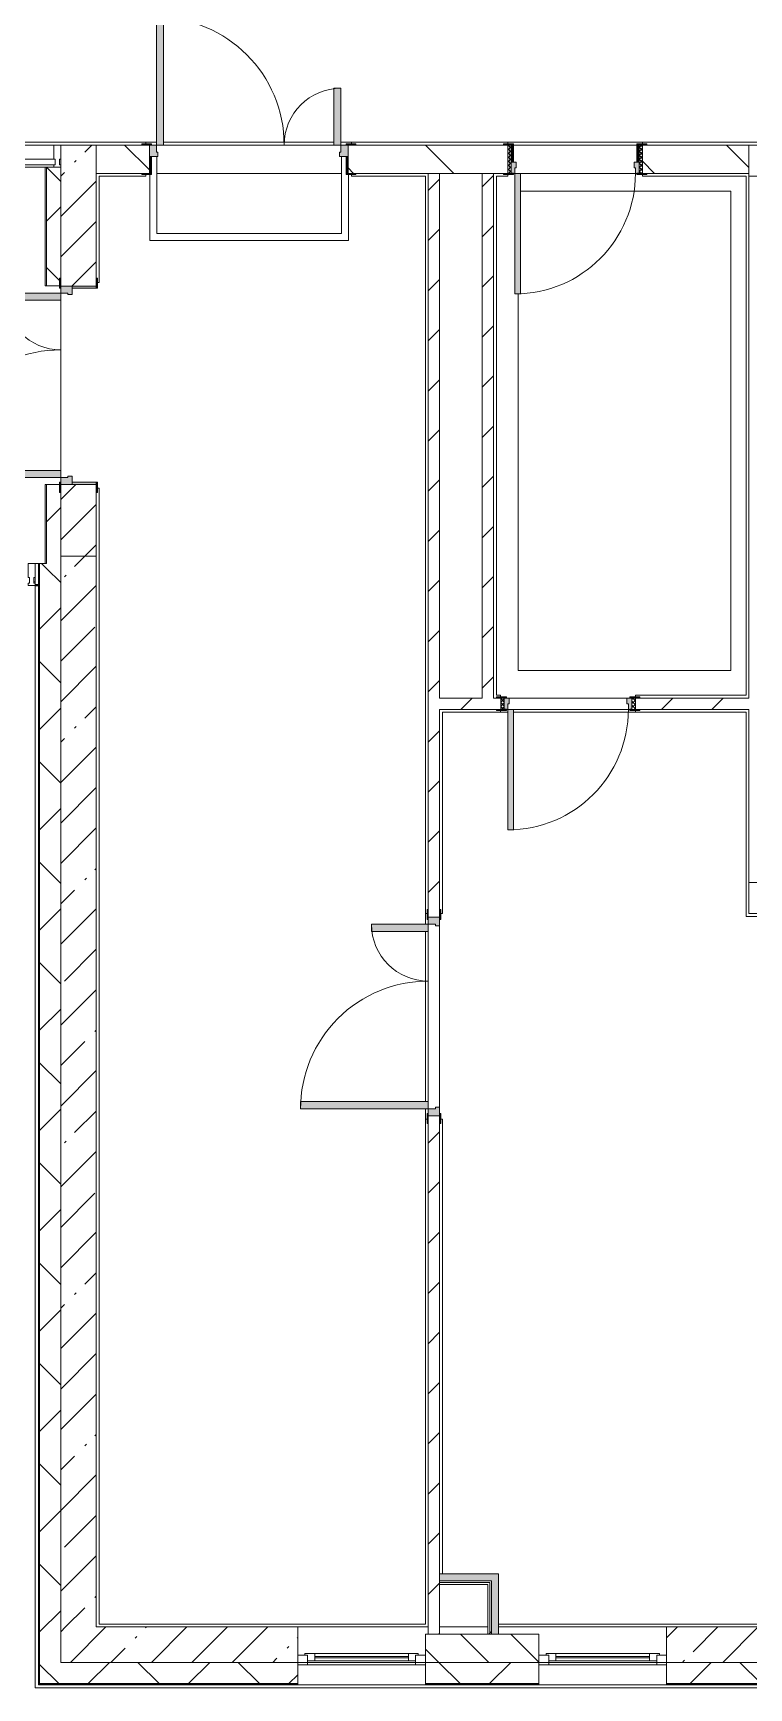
# Model space of a CAD drawing. Header units: millimetres. Extents: x -7229 to 193500, y -8553 to 29000.
# Drawn here: x 89165 to 94210, y -280 to 11389 of the extents above; entities that cross this region are included whole.
import ezdxf

# ---------------------------------------------------------------- set-up
doc = ezdxf.new("R2010")
doc.units = ezdxf.units.MM
for name, color, linetype, lineweight in [('A-DETL', 7, 'Continuous', 5), ('A-GLAZ', 7, 'Continuous', 5), ('A-GLAZ-CURT', 7, 'Continuous', 5), ('A-GLAZ-CWMG', 7, 'Continuous', 5), ('A-WALL', 7, 'Continuous', 5), ('A-WALL-1', 7, 'Continuous', 9), ('I-WALL', 7, 'Continuous', 5), ('S-COLS', 7, 'Continuous', 5)]:
    doc.layers.add(name, color=color, linetype=linetype, lineweight=lineweight)
for name, color, linetype, lineweight, true_color in [('A-DOOR-1', 7, 'Continuous', 5, 0xaaaaaa), ('A-DOOR-2', 7, 'Continuous', 5, 0xe2e2e2), ('A-DOOR-FRAM-1', 7, 'Continuous', 5, 0xe2e2e2), ('A-DOOR-FRAM-2', 7, 'Continuous', 5, 0xaaaaaa), ('A-FLOR-1', 7, 'Continuous', 5, 0xaaaaaa), ('I-WALL-1', 7, 'Continuous', 5, 0xe7e7e7)]:
    doc.layers.add(name, color=color, linetype=linetype, lineweight=lineweight, true_color=true_color)
pattern_1 = [(45, (0, 0), (-176.7767, 176.7767), [])]
pattern_2 = [(45, (0, 0), (-353.5534, 353.5534), []), (135, (0, 0), (-353.5534, -353.5534), [])]
pattern_3 = [(45, (0, 0), (-285.1231, 285.1231), []), (45, (285.12, 0), (-285.1231, 285.1231), [504.031, -100.806, 16.764, -84.042])]
pattern_4 = [(45, (0, 0), (-530.33, 530.33), []), (135, (0, 0), (-530.33, -530.33), [])]

# ---------------------------------------------------------------- blocks, each defined once
blk = doc.blocks.new('110_Дверь_СКБ_1Ст_Внутренняя1 - Д-8 950x2100h_охрана-31784688-1_2_1_птичка зашивка')
at = {"layer": 'A-DOOR-1'}
h = blk.add_hatch(dxfattribs=at)
h.set_pattern_fill('FP_23', color=256, style=0, pattern_type=2)
h.set_pattern_definition([(135, (1826.41, 164.685), (-14.14214, -14.14214), []), (225, (1826.41, 164.685), (14.14214, -14.14214), [])])
h.paths.add_polyline_path([(487, 100), (462, 100), (462, -100), (487, -100)])
at = {"layer": 'A-DOOR-2'}
h = blk.add_hatch(color=256, dxfattribs=at)
h.paths.add_polyline_path([(-423, 100), (-438, 100), (-438, 20), (-403, 20), (-403, 60), (-413, 60), (-413, 100)])
h.paths.add_polyline_path([(462, 100), (437, 100), (437, 60), (427, 60), (427, 20), (462, 20)])
at = {"layer": 'A-DOOR-FRAM-1'}
for points in [[(397, 950), (397, 100), (437, 100), (437, 950)], [(-433, 108), (-493, 108), (-493, 100), (-423, 100), (-423, 108)], [(-438, 20), (-438, -100), (-423, -100), (-423, 20)], [(467, 108), (447, 108), (447, 100), (517, 100), (517, 108), (487, 108)], [(447, 20), (447, -100), (462, -100), (462, 20)], [(-463, -100), (-493, -100), (-493, -108), (-423, -108), (-423, -100), (-438, -100)], [(487, -100), (447, -100), (447, -108), (517, -108), (517, -100)]]:
    blk.add_hatch(color=256, dxfattribs=at).paths.add_polyline_path(points)
at = {"layer": 'A-DOOR-FRAM-2'}
h = blk.add_hatch(dxfattribs=at)
h.set_pattern_fill('FP_24', color=256, style=0, pattern_type=2)
h.set_pattern_definition([(45, (-296.384, 164.685), (-14.1421, 14.1421), []), (135, (-296.384, 164.685), (-14.1421, -14.1421), [])])
h.paths.add_polyline_path([(-459, 100), (-463, 100), (-463, -100), (-438, -100), (-438, 100)])
at = {"layer": 'A-DOOR-1'}
for p, q in [((437, 950), (397, 950)), ((397, 950), (397, 100)), ((437, 100), (437, 950)), ((397, 100), (437, 100))]:
    blk.add_line(p, q, dxfattribs=at)
blk.add_arc((437, 100), 850, 90, 180, dxfattribs=at)
at = {"layer": 'A-DOOR-FRAM-2'}
for p, q in [((-423, 108), (-493, 108)), ((-493, 108), (-493, 100)), ((-493, 100), (-423, 100)), ((-438, 100), (-463, 100)), ((-463, 100), (-463, -100)), ((-413, 100), (-438, 100)), ((-438, 100), (-438, 20)), ((-438, -100), (-438, 100)), ((-423, 100), (-438, 100)), ((-438, 100), (-438, 99)), ((-438, 99), (-423, 99)), ((-438, 20), (-403, 20)), ((-423, 20), (-438, 20)), ((-438, 20), (-438, -100)), ((-423, 100), (-423, 108)), ((-423, 99), (-423, 100)), ((-423, -100), (-423, 20)), ((-413, 60), (-413, 100)), ((-403, 60), (-413, 60)), ((-403, 20), (-403, 60)), ((437, 60), (427, 60)), ((427, 60), (427, 20)), ((427, 20), (462, 20)), ((437, 100), (437, 60)), ((462, 100), (437, 100)), ((517, 108), (447, 108)), ((447, 108), (447, 100)), ((462, 100), (447, 100)), ((447, 100), (447, 99)), ((447, 100), (517, 100)), ((447, 99), (462, 99)), ((462, 20), (447, 20)), ((447, 20), (447, -100)), ((462, 20), (462, 100)), ((487, 100), (462, 100)), ((462, 100), (462, -100)), ((462, 99), (462, 100)), ((462, -100), (462, 20)), ((487, -100), (487, 100)), ((517, 100), (517, 108)), ((-423, -100), (-493, -100)), ((-493, -100), (-493, -108)), ((-493, -108), (-423, -108)), ((-463, -100), (-438, -100)), ((-438, -100), (-423, -100)), ((-423, -108), (-423, -100)), ((447, -100), (462, -100)), ((517, -100), (447, -100)), ((447, -100), (447, -108)), ((447, -108), (517, -108)), ((462, -100), (487, -100)), ((517, -108), (517, -100))]:
    blk.add_line(p, q, dxfattribs=at)
blk = doc.blocks.new('110_Дверь_СКБ_1Ст_Внутренняя1 - Д-8 950x2100h_охрана-32224770-1_2_1_птичка зашивка')
at = {"layer": 'A-DOOR-1'}
h = blk.add_hatch(dxfattribs=at)
h.set_pattern_fill('FP_25', color=256, style=0, pattern_type=2)
h.set_pattern_definition([(135, (1826.41, 104.685), (-14.14214, -14.14214), []), (225, (1826.41, 104.685), (14.14214, -14.14214), [])])
h.paths.add_polyline_path([(487, 40), (462, 40), (462, -40), (487, -40), (487, 40)])
at = {"layer": 'A-DOOR-2'}
h = blk.add_hatch(color=256, dxfattribs=at)
h.paths.add_polyline_path([(437, 40), (437, 0), (427, 0), (427, -40), (462, -40), (462, 40)])
h.paths.add_polyline_path([(-438, 40), (-438, -40), (-403, -40), (-403, 0), (-413, 0), (-413, 40), (-423, 40)])
at = {"layer": 'A-DOOR-FRAM-1'}
for points in [[(397, 890), (397, 40), (437, 40), (437, 890)], [(-493, 48), (-493, 40), (-423, 40), (-423, 48), (-463, 48)], [(462, 48), (447, 48), (447, 40), (517, 40), (517, 48), (467, 48)], [(-463, -40), (-493, -40), (-493, -48), (-423, -48), (-423, -40), (-438, -40)], [(487, -40), (447, -40), (447, -48), (517, -48), (517, -40), (487, -40)]]:
    blk.add_hatch(color=256, dxfattribs=at).paths.add_polyline_path(points)
at = {"layer": 'A-DOOR-FRAM-2'}
h = blk.add_hatch(dxfattribs=at)
h.set_pattern_fill('FP_26', color=256, style=0, pattern_type=2)
h.set_pattern_definition([(45, (-296.384, 104.685), (-14.1421, 14.1421), []), (135, (-296.384, 104.685), (-14.1421, -14.1421), [])])
h.paths.add_polyline_path([(-463, 40), (-463, -40), (-438, -40), (-438, 40)])
at = {"layer": 'A-DOOR-1'}
for p, q in [((437, 890), (397, 890)), ((397, 890), (397, 40)), ((437, 40), (437, 890)), ((397, 40), (437, 40))]:
    blk.add_line(p, q, dxfattribs=at)
blk.add_arc((437, 40), 850, 90, 180, dxfattribs=at)
at = {"layer": 'A-DOOR-FRAM-2'}
for p, q in [((-423, 48), (-493, 48)), ((-493, 48), (-493, 40)), ((-493, 40), (-423, 40)), ((-438, 40), (-463, 40)), ((-463, 40), (-463, -40)), ((-413, 40), (-438, 40)), ((-438, 40), (-438, -40)), ((-438, -40), (-438, 40)), ((-423, 40), (-438, 40)), ((-438, 40), (-438, 39)), ((-438, 39), (-423, 39)), ((-423, 40), (-423, 48)), ((-423, 39), (-423, 40)), ((-413, 0), (-413, 40)), ((-403, 0), (-413, 0)), ((-403, -40), (-403, 0)), ((437, 0), (427, 0)), ((427, 0), (427, -40)), ((437, 40), (437, 0)), ((462, 40), (437, 40)), ((517, 48), (447, 48)), ((447, 48), (447, 40)), ((462, 40), (447, 40)), ((447, 40), (447, 39)), ((447, 40), (517, 40)), ((447, 39), (462, 39)), ((462, -40), (462, 40)), ((487, 40), (462, 40)), ((462, 40), (462, -40)), ((462, 39), (462, 40)), ((487, -40), (487, 40)), ((517, 40), (517, 48)), ((-423, -40), (-493, -40)), ((-493, -40), (-493, -48)), ((-493, -48), (-423, -48)), ((-463, -40), (-438, -40)), ((-423, -39), (-438, -39)), ((-438, -39), (-438, -40)), ((-438, -40), (-403, -40)), ((-438, -40), (-423, -40)), ((-423, -40), (-423, -39)), ((-423, -48), (-423, -40)), ((427, -40), (462, -40)), ((462, -39), (447, -39)), ((447, -39), (447, -40)), ((447, -40), (462, -40)), ((517, -40), (447, -40)), ((447, -40), (447, -48)), ((447, -48), (517, -48)), ((462, -40), (462, -39)), ((462, -40), (487, -40)), ((517, -48), (517, -40))]:
    blk.add_line(p, q, dxfattribs=at)
blk = doc.blocks.new('110_Дверь_СКБ_2Ст - Д-5_п_ Из игровой в коридор-32215844-1_2_1_птичка зашивка')
at = {"layer": 'A-DOOR-2'}
for points in [[(-638, 54), (-638, 40), (-588, 40), (-588, 940), (-638, 940), (-638, 60)], [(612, 60), (612, 40), (662, 43), (662, 440), (612, 440)]]:
    blk.add_hatch(color=256, dxfattribs=at).paths.add_polyline_path(points)
h = blk.add_hatch(color=256, dxfattribs=at)
h.paths.add_polyline_path([(-688, -40), (-628, -40), (-628, -10), (-638, -10), (-638, 40), (-688, 40)])
h.paths.add_polyline_path([(652, -10), (652, -40), (712, -40), (712, 40), (662, 40), (662, -10)])
at = {"layer": 'A-DOOR-FRAM-1'}
for points in [[(-743, 40), (-673, 40), (-673, 48), (-743, 48)], [(697, 48), (697, 40), (767, 40), (767, 48), (712, 48)], [(-743, -48), (-673, -48), (-673, -40), (-743, -40)], [(697, -48), (698, -48), (767, -48), (767, -40), (697, -40)]]:
    blk.add_hatch(color=256, dxfattribs=at).paths.add_polyline_path(points)
at = {"layer": 'A-DOOR-1'}
for p, q in [((-638, 940), (-638, 40)), ((-588, 940), (-638, 940)), ((-588, 40), (-588, 940)), ((662, 440), (612, 440)), ((612, 440), (612, 40)), ((662, 40), (662, 440)), ((-638, 40), (-588, 40)), ((612, 40), (662, 40))]:
    blk.add_line(p, q, dxfattribs=at)
for centre, radius, start, end in [((-638, 40), 900, 0, 90), ((662, 40), 400, 90, 180)]:
    blk.add_arc(centre, radius, start, end, dxfattribs=at)
at = {"layer": 'A-DOOR-FRAM-2'}
for p, q in [((-673, 48), (-743, 48)), ((-743, 48), (-743, 40)), ((-743, 40), (-673, 40)), ((-638, 40), (-688, 40)), ((-688, 40), (-688, -40)), ((-673, 40), (-673, 48)), ((-638, -10), (-638, 40)), ((662, 40), (662, -10)), ((712, 40), (662, 40)), ((767, 48), (697, 48)), ((697, 48), (697, 40)), ((697, 40), (767, 40)), ((712, -40), (712, 40)), ((767, 40), (767, 48)), ((-673, -40), (-743, -40)), ((-743, -40), (-743, -48)), ((-743, -48), (-673, -48)), ((-688, -40), (-628, -40)), ((-673, -39), (-688, -39)), ((-688, -39), (-688, -40)), ((-688, -40), (-673, -40)), ((-673, -40), (-673, -39)), ((-673, -48), (-673, -40)), ((-628, -10), (-638, -10)), ((-628, -40), (-628, -10)), ((662, -10), (652, -10)), ((652, -10), (652, -40)), ((652, -40), (712, -40)), ((712, -39), (697, -39)), ((697, -39), (697, -40)), ((697, -40), (712, -40)), ((767, -40), (697, -40)), ((697, -40), (697, -48)), ((697, -48), (767, -48)), ((712, -40), (712, -39)), ((767, -48), (767, -40))]:
    blk.add_line(p, q, dxfattribs=at)
blk = doc.blocks.new('120_Окно_СКБ_1Ст - 120_Окно_СКБ_1Ст 900х2500_h_ с форточкой-22876038-1_2_1_птичка зашивка')
at = {"layer": 'A-GLAZ'}
for p, q in [((-450, -127), (-450, -57)), ((-450, -57), (-380, -57)), ((450, -57), (-450, -57)), ((-380, -57), (-380, -127)), ((380, -87), (-380, -87)), ((-380, -87), (-380, -127)), ((-330, -137), (-330, -87)), ((-330, -107), (330, -107)), ((330, -137), (330, -87)), ((380, -127), (380, -57)), ((380, -57), (450, -57)), ((380, -127), (380, -87)), ((450, -57), (450, -127)), ((-380, -127), (-450, -127)), ((-450, -127), (-400, -127)), ((-380, -127), (-400, -127)), ((-400, -127), (-400, -137)), ((-400, -137), (400, -137)), ((400, -137), (-400, -137)), ((330, -117), (-330, -117)), ((450, -127), (380, -127)), ((400, -127), (380, -127)), ((400, -127), (450, -127)), ((400, -137), (400, -127))]:
    blk.add_line(p, q, dxfattribs=at)
blk = doc.blocks.new('120_Окно_СКБ_1Ст - 120_Окно_СКБ_1Ст 900х2500_h_ с форточкой-V45-1_2_1_птичка зашивка')
at = {"layer": 'A-GLAZ'}
for p, q in [((-450, -127), (-450, -57)), ((-450, -57), (-380, -57)), ((450, -57), (-450, -57)), ((-380, -57), (-380, -127)), ((380, -87), (-380, -87)), ((-380, -87), (-380, -127)), ((-330, -137), (-330, -87)), ((-330, -107), (330, -107)), ((330, -137), (330, -87)), ((380, -127), (380, -57)), ((380, -57), (450, -57)), ((380, -127), (380, -87)), ((450, -57), (450, -127)), ((-380, -127), (-450, -127)), ((-450, -127), (-400, -127)), ((-380, -127), (-400, -127)), ((-400, -127), (-400, -137)), ((-400, -137), (400, -137)), ((400, -137), (-400, -137)), ((330, -117), (-330, -117)), ((450, -127), (380, -127)), ((400, -127), (380, -127)), ((400, -127), (450, -127)), ((400, -137), (400, -127))]:
    blk.add_line(p, q, dxfattribs=at)
blk = doc.blocks.new('110_Дверь_СКБ_2Ст - Д-2а_п_ Из коридора на лестницу-32215424-1_2_1_птичка зашивка')
at = {"layer": 'A-DOOR-2'}
for points in [[(-638, 709), (-638, 125), (-588, 125), (-588, 1025), (-638, 1025), (-638, 926)], [(612, 152), (612, 125), (662, 131), (662, 525), (612, 525), (612, 156)], [(698, -125), (712, -125), (712, 45), (698, 45), (698, -50)]]:
    blk.add_hatch(color=256, dxfattribs=at).paths.add_polyline_path(points)
h = blk.add_hatch(color=256, dxfattribs=at)
h.paths.add_polyline_path([(-688, 45), (-628, 45), (-628, 75), (-638, 75), (-638, 125), (-688, 120)])
h.paths.add_polyline_path([(652, 45), (712, 45), (712, 125), (662, 125), (662, 75), (652, 75), (652, 57)])
at = {"layer": 'A-DOOR-FRAM-1'}
for points in [[(-743, 125), (-672, 125), (-672, 133), (-743, 133)], [(698, 128), (698, 125), (768, 125), (768, 133), (698, 130)], [(-688, -125), (-672, -125), (-672, 45), (-688, 45)], [(-743, -125), (-743, -133), (-672, -133), (-672, -125), (-732, -125)], [(698, -133), (768, -133), (768, -125), (698, -125)]]:
    blk.add_hatch(color=256, dxfattribs=at).paths.add_polyline_path(points)
at = {"layer": 'A-DOOR-1'}
for p, q in [((-638, 1025), (-638, 125)), ((-588, 1025), (-638, 1025)), ((-588, 125), (-588, 1025)), ((662, 525), (612, 525)), ((612, 525), (612, 125)), ((662, 125), (662, 525)), ((-638, 125), (-588, 125)), ((612, 125), (662, 125))]:
    blk.add_line(p, q, dxfattribs=at)
for centre, radius, start, end in [((-638, 125), 900, 0, 90), ((662, 125), 400, 90, 180)]:
    blk.add_arc(centre, radius, start, end, dxfattribs=at)
at = {"layer": 'A-DOOR-FRAM-2'}
for p, q in [((-672, 133), (-743, 133)), ((-743, 133), (-743, 125)), ((-743, 125), (-672, 125)), ((-638, 125), (-688, 125)), ((-688, 125), (-688, 45)), ((-672, 125), (-672, 133)), ((-638, 75), (-638, 125)), ((662, 125), (662, 75)), ((712, 125), (662, 125)), ((768, 133), (698, 133)), ((698, 133), (698, 125)), ((698, 125), (768, 125)), ((712, 45), (712, 125)), ((768, 125), (768, 133)), ((-688, 45), (-628, 45)), ((-672, 45), (-688, 45)), ((-688, 45), (-688, -125)), ((-672, -125), (-672, 45)), ((-628, 75), (-638, 75)), ((-628, 45), (-628, 75)), ((662, 75), (652, 75)), ((652, 75), (652, 45)), ((652, 45), (712, 45)), ((712, 45), (698, 45)), ((698, 45), (698, -125)), ((712, -125), (712, 45)), ((-672, -125), (-743, -125)), ((-743, -125), (-743, -133)), ((-743, -133), (-672, -133)), ((-688, -125), (-672, -125)), ((-672, -133), (-672, -125)), ((698, -125), (712, -125)), ((768, -125), (698, -125)), ((698, -125), (698, -133)), ((698, -133), (768, -133)), ((768, -133), (768, -125))]:
    blk.add_line(p, q, dxfattribs=at)
blk = doc.blocks.new('Прямоугольный импост - Импост структурный с накладкой - 160мм-22875586-1_2_1_птичка зашивка')
at = {"layer": 'A-GLAZ-CWMG'}
for p, q in [((-50, 0), (-50, 17)), ((-50, 17), (0, 17)), ((-40, 0), (-50, 0)), ((-40, -40), (-40, 0)), ((0, 0), (-10, 0)), ((-10, 0), (-10, -40)), ((0, 17), (0, 0)), ((-50, -140), (-50, -40)), ((-50, -40), (-40, -40)), ((-10, -40), (0, -40)), ((0, -40), (0, -140)), ((0, -140), (-50, -140))]:
    blk.add_line(p, q, dxfattribs=at)
blk = doc.blocks.new('Прямоугольный импост - Импост структурный с накладкой - 160мм Темный-V48-1_2_1_птичка зашивка')
at = {"layer": 'A-GLAZ-CWMG'}
for p, q in [((-50, 0), (-50, 17)), ((-50, 17), (0, 17)), ((-40, 0), (-50, 0)), ((-40, -40), (-40, 0)), ((0, 0), (-10, 0)), ((-10, 0), (-10, -40)), ((0, 17), (0, 0)), ((-50, -140), (-50, -40)), ((-50, -40), (-40, -40)), ((-10, -40), (0, -40)), ((0, -40), (0, -140)), ((0, -140), (-50, -140))]:
    blk.add_line(p, q, dxfattribs=at)
blk = doc.blocks.new('Системная панель - Стекло - 40мм-32474674-1_2_1_птичка зашивка')
at = {"layer": 'A-GLAZ-CURT'}
h = blk.add_hatch(dxfattribs=at)
h.set_pattern_fill('FP_64', color=256, style=0, pattern_type=2)
h.set_pattern_definition([(45, (-88935, -9960), (-1414.214, 1414.214), [1000, -3000]), (45, (-89935, -10460), (-1414.214, 1414.214), [3000, -1000]), (45, (-87935, -10960), (-1414.214, 1414.214), [1000, -3000])])
h.paths.add_polyline_path([(875, 0), (885, 0), (885, 40), (-885, 40), (-885, 0), (825, 0)])
for p, q in [((885, 40), (-885, 40)), ((-885, 40), (-885, 0)), ((-885, 0), (885, 0)), ((885, 0), (885, 40))]:
    blk.add_line(p, q, dxfattribs=at)
blk = doc.blocks.new('Прямоугольный импост - Импост структурный с накладкой - 160мм Темный-32475581-1_2_1_птичка зашивка')
at = {"layer": 'A-GLAZ-CWMG'}
for p, q in [((89310, 10600), (87560, 10600)), ((89250, 10443), (87560, 10443))]:
    blk.add_line(p, q, dxfattribs=at)
blk = doc.blocks.new('110_Дверь_СКБ_2Ст - Д-2а_п_ Из коридора на лестницу-32215207-1_2_1_птичка зашивка')
at = {"layer": 'A-DOOR-2'}
for points in [[(-638, 100), (-588, 100), (-588, 1000), (-638, 1000), (-638, 108)], [(612, 100), (662, 100), (662, 500), (612, 500), (612, 120)], [(712, -100), (712, 20), (698, 20), (698, -100), (704, -100)]]:
    blk.add_hatch(color=256, dxfattribs=at).paths.add_polyline_path(points)
h = blk.add_hatch(color=256, dxfattribs=at)
h.paths.add_polyline_path([(-638, 20), (-628, 20), (-628, 50), (-638, 50), (-638, 100), (-688, 100), (-684, 20)])
h.paths.add_polyline_path([(662, 20), (712, 20), (712, 100), (662, 100), (662, 50), (652, 50), (652, 20)])
at = {"layer": 'A-DOOR-FRAM-1'}
for points in [[(-672, 100), (-672, 108), (-742, 108), (-742, 100), (-688, 100)], [(-673, -100), (-672, -100), (-672, 20), (-688, 20), (-685, -100)], [(698, 100), (768, 100), (768, 108), (698, 108)], [(-688, -108), (-672, -108), (-673, -100), (-742, -100), (-742, -108), (-712, -108)], [(768, -108), (768, -100), (698, -100), (703, -108), (766, -108)]]:
    blk.add_hatch(color=256, dxfattribs=at).paths.add_polyline_path(points)
at = {"layer": 'A-DOOR-1'}
for p, q in [((-638, 1000), (-638, 100)), ((-588, 1000), (-638, 1000)), ((-588, 100), (-588, 1000)), ((662, 500), (612, 500)), ((612, 500), (612, 100)), ((662, 100), (662, 500)), ((-638, 100), (-588, 100)), ((612, 100), (662, 100))]:
    blk.add_line(p, q, dxfattribs=at)
for centre, radius, start, end in [((-638, 100), 900, 0, 90), ((662, 100), 400, 90, 180)]:
    blk.add_arc(centre, radius, start, end, dxfattribs=at)
at = {"layer": 'A-DOOR-FRAM-2'}
for p, q in [((-672, 108), (-742, 108)), ((-742, 108), (-742, 100)), ((-742, 100), (-672, 100)), ((-638, 100), (-688, 100)), ((-688, 100), (-688, 20)), ((-688, 20), (-628, 20)), ((-672, 20), (-688, 20)), ((-688, 20), (-688, -100)), ((-672, 100), (-672, 108)), ((-672, -100), (-672, 20)), ((-638, 50), (-638, 100)), ((-628, 50), (-638, 50)), ((-628, 20), (-628, 50)), ((662, 50), (652, 50)), ((652, 50), (652, 20)), ((652, 20), (712, 20)), ((662, 100), (662, 50)), ((712, 100), (662, 100)), ((768, 108), (698, 108)), ((698, 108), (698, 100)), ((698, 100), (768, 100)), ((712, 20), (698, 20)), ((698, 20), (698, -100)), ((712, 20), (712, 100)), ((712, -100), (712, 20)), ((768, 100), (768, 108)), ((-672, -100), (-742, -100)), ((-742, -100), (-742, -108)), ((-742, -108), (-672, -108)), ((-688, -100), (-672, -100)), ((-672, -108), (-672, -100)), ((698, -100), (712, -100)), ((768, -100), (698, -100)), ((698, -100), (698, -108)), ((698, -108), (768, -108)), ((768, -108), (768, -100))]:
    blk.add_line(p, q, dxfattribs=at)
blk = doc.blocks.new('BSC_Колонна _Прямоугольная - 250х900-V56-1_2_1_птичка зашивка')
at = {"layer": 'S-COLS'}
h = blk.add_hatch(dxfattribs=at)
h.set_pattern_fill('FP_67', color=256, style=0, pattern_type=2)
h.set_pattern_definition([(45, (-94080, -25), (-285.1231, 285.1231), []), (45, (-93794.88, -25), (-285.1231, 285.1231), [504.031, -100.806, 16.764, -84.042])])
h.paths.add_polyline_path([(53, -125), (450, -125), (450, 125), (-450, 125), (-450, -125)])
for p, q in [((450, 125), (-450, 125)), ((-450, 125), (-450, -125)), ((450, -125), (450, 125)), ((-450, -125), (450, -125))]:
    blk.add_line(p, q, dxfattribs=at)

msp = doc.modelspace()

# ---------------------------------------------------------------- hatches: boundary and pattern name
at = {"layer": 'A-WALL'}
h = msp.add_hatch(dxfattribs=at)
h.set_pattern_fill('FP_20', color=256, style=0, pattern_type=2)
h.set_pattern_definition(pattern_2)
h.paths.add_polyline_path([(84708, 7500), (85000, 7500), (85000, 7520), (84970, 7520), (84970, 7650), (84708, 7650), (84708, 7520)])
h.paths.add_polyline_path([(89202, 7500), (89202, 7650), (89180, 7650), (89180, 7500)])
h = msp.add_hatch(dxfattribs=at)
h.set_pattern_fill('FP_20', color=256, style=0, pattern_type=2)
h.set_pattern_definition(pattern_2)
h.paths.add_polyline_path([(89250, -100), (89360, -100), (89360, 7500), (89260, 7500), (89259.4, 7650), (89210, 7650), (89210, -100)])
h = msp.add_hatch(dxfattribs=at)
h.set_pattern_fill('FP_2', color=256, style=0, pattern_type=2)
h.set_pattern_definition([(135, (0, 0), (-176.7767, -176.7767), [])])
h.paths.add_polyline_path([(123730, -100), (123730, 100), (123530, 100), (123530, -100)])
h.paths.add_polyline_path([(109758.3, -100), (109830, -100), (109830, 100), (109480, 100), (109480, -100), (109670, -100)])
h.paths.add_polyline_path([(92347.4, -100), (92730, -100), (92730, 100), (91930, 100), (91930, -100)])
h.paths.add_polyline_path([(94780, -100), (94780, 100), (94530, 100), (94530, -100)])
h.paths.add_polyline_path([(111630, -100), (111630, 100), (110730, 100), (110730, -100)])
h.paths.add_polyline_path([(121130, -100), (121230, -100), (121230, 100), (121130, 100), (121130, -11)])
h.paths.add_polyline_path([(97105, -100), (98105, -100), (98105, 100), (97105, 100)])
h.paths.add_polyline_path([(119330, -100), (119330, 100), (118830, 100), (118830, -100), (119133.4, -100)])
h.paths.add_polyline_path([(100830, -100), (101730, -100), (101730, 100), (100830, 100), (100830, 82.2)])
h.paths.add_polyline_path([(113680, -100), (113680, 100), (113430, 100), (113430, -100)])
h.paths.add_polyline_path([(102880, -100), (102880, 100), (102630, 100), (102630, -100)])
h.paths.add_polyline_path([(116454.8, -100), (117030, -100), (117030, 100), (115980, 100), (115980, -100)])
h.paths.add_polyline_path([(105180, -100), (106230, -100), (106230, 100), (105180, 100), (105180, -27.9)])
h = msp.add_hatch(dxfattribs=at)
h.set_pattern_fill('FP_20', color=256, style=0, pattern_type=2)
h.set_pattern_definition(pattern_2)
h.paths.add_polyline_path([(89210, -250), (91030, -250), (91030, -100), (89210, -100)])
h.paths.add_polyline_path([(123530, -250), (125080, -250), (125080, -100), (123530, -100), (123530, -210)])
h.paths.add_polyline_path([(120919.2, -250), (121230, -250), (121230, -100), (120230, -100), (120230, -250)])
h.paths.add_polyline_path([(107350, -250), (108030, -250), (108030, -100), (107130, -100), (107130, -250), (107230, -250)])
h.paths.add_polyline_path([(111630, -250), (111630, -100), (110730, -100), (110730, -250)])
h.paths.add_polyline_path([(109758.3, -250), (109830, -250), (109830, -100), (109480, -100), (109480, -250)])
h.paths.add_polyline_path([(116454.8, -250), (117030, -250), (117030, -100), (115980, -100), (115980, -250)])
h.paths.add_polyline_path([(117930, -250), (119330, -250), (119330, -100), (117930, -100), (117930, -210)])
h.paths.add_polyline_path([(112530, -250), (113680, -250), (113680, -100), (112530, -100), (112530, -210)])
h.paths.add_polyline_path([(101276.1, -250), (102880, -250), (102880, -100), (100830, -100), (100830, -250)])
h.paths.add_polyline_path([(94780, -250), (94780, -100), (93630, -100), (93630, -250), (94133.1, -250)])
h.paths.add_polyline_path([(97080, -250), (98130, -250), (98130, -100), (97080, -100), (97080, -210)])
h.paths.add_polyline_path([(105180, -250), (106230, -250), (106230, -100), (105180, -100), (105180, -210)])
h.paths.add_polyline_path([(99930, -250), (99930, -100), (99030, -100), (99030, -250), (99490.4, -250)])
h.paths.add_polyline_path([(91930, -250), (92730, -250), (92730, -100), (91930, -100), (91930, -210)])
at = {"layer": 'I-WALL'}
h = msp.add_hatch(dxfattribs=at)
h.set_pattern_fill('FP_1', color=256, style=0, pattern_type=2)
h.set_pattern_definition(pattern_3)
h.paths.add_polyline_path([(89599.8, 7700), (89610, 7700), (89610, 8206.1), (89360, 8206.1), (89360, 7700)])
h.paths.add_polyline_path([(89360, 9606.1), (89610, 9606.1), (89610, 10600), (89360, 10600), (89360, 9607.4)])
h = msp.add_hatch(dxfattribs=at)
h.set_pattern_fill('FP_19', color=256, style=0, pattern_type=2)
h.set_pattern_definition([(135, (0, 0), (-353.5534, -353.5534), [])])
h.paths.add_polyline_path([(107110, 10400), (107130, 10400), (107130, 10600), (105095, 10600), (105095, 10400), (106633.3, 10400)])
h.paths.add_polyline_path([(101610, 10400), (103645, 10400), (103645, 10600), (101610, 10600)])
h.paths.add_polyline_path([(92330, 10400), (92510, 10400), (92510, 10600), (91385, 10600), (91385, 10400), (92030, 10400)])
h.paths.add_polyline_path([(89985, 10400), (89985, 10600), (89610, 10600), (89610, 10400), (89960, 10400)])
h.paths.add_polyline_path([(94190, 10400), (94210, 10400), (94210, 10600), (93460, 10600), (93460, 10400), (94133.1, 10400)])
h = msp.add_hatch(dxfattribs=at)
h.set_pattern_fill('FP_20', color=256, style=0, pattern_type=2)
h.set_pattern_definition(pattern_2)
h.paths.add_polyline_path([(89269.1, 7500), (89360, 7500), (89360, 8151.1), (89352, 8151.1), (89352, 8206.1), (89260, 8206.1), (89260, 7500)])
h.paths.add_polyline_path([(89260, 9606.1), (89352, 9609.1), (89353.4, 9661.1), (89360, 9661.1), (89360, 10443), (89260, 10443), (89260, 9628.9)])
h = msp.add_hatch(dxfattribs=at)
h.set_pattern_fill('FP_18', color=256, style=0, pattern_type=2)
h.set_pattern_definition(pattern_1)
h.paths.add_polyline_path([(91950, 100), (92030, 100), (92030, 3755), (91950, 3755), (91950, 130)])
h.paths.add_polyline_path([(91982.4, 5155), (92030, 5160), (92030, 10400), (91950, 10400), (91950, 5155)])
h = msp.add_hatch(dxfattribs=at)
h.set_pattern_fill('FP_18', color=256, style=0, pattern_type=2)
h.set_pattern_definition(pattern_1)
h.paths.add_polyline_path([(92410, 6700), (92410, 10400), (92330, 10400), (92330, 6700)])
h = msp.add_hatch(dxfattribs=at)
h.set_pattern_fill('FP_1', color=256, style=0, pattern_type=2)
h.set_pattern_definition(pattern_3)
h.paths.add_polyline_path([(89360, 150), (89610, 150), (89610, 7700), (89360, 7700), (89360, 834.5)])
h = msp.add_hatch(dxfattribs=at)
h.set_pattern_fill('FP_18', color=256, style=0, pattern_type=2)
h.set_pattern_definition(pattern_1)
h.paths.add_polyline_path([(92460, 6620), (92460, 6700), (92030, 6700), (92030, 6620), (92430, 6620)])
h.paths.add_polyline_path([(94133.1, 6620), (94210, 6620), (94210, 6700), (93410, 6700), (93410, 6620), (93460, 6620)])
h = msp.add_hatch(dxfattribs=at)
h.set_pattern_fill('FP_112', color=256, style=0, pattern_type=2)
h.set_pattern_definition(pattern_4)
h.paths.add_polyline_path([(92383.5, 100), (92383.5, 450), (92371, 450), (92371, 100)])
h = msp.add_hatch(dxfattribs=at)
h.set_pattern_fill('FP_112', color=256, style=0, pattern_type=2)
h.set_pattern_definition(pattern_4)
h.paths.add_polyline_path([(92383.5, 100), (92396, 100), (92394.2, 462.5), (92383.5, 459.4), (92383.5, 139.8)])
h = msp.add_hatch(dxfattribs=at)
h.set_pattern_fill('FP_1', color=256, style=0, pattern_type=2)
h.set_pattern_definition(pattern_3)
h.paths.add_polyline_path([(90561.7, -100), (91030, -100), (91030, 150), (89360, 150), (89360, -100), (89610, -100)])
at = {"layer": 'I-WALL-1'}
for points in [[(92050, 475), (92446, 475), (92444.5, 525), (92030, 525), (92030, 475)], [(92396, 100), (92446, 100), (92445, 475), (92396, 475), (92396, 142)]]:
    msp.add_hatch(color=256, dxfattribs=at).paths.add_polyline_path(points)

# ---------------------------------------------------------------- linework, layer by layer
at = {"layer": 'A-DETL'}
for p, q in [((94083.5, 10273.7), (92600, 10273.7)), ((94083.5, 6893.7), (94083.5, 10273.7)), ((92583.5, 9550), (92583.5, 6893.7)), ((92583.5, 6893.7), (94083.5, 6893.7))]:
    msp.add_line(p, q, dxfattribs=at)
at = {"layer": 'A-FLOR-1'}
for p, q in [((87510, 10620), (90035, 10620)), ((90035, 10620), (89960, 10620)), ((89960, 10620), (89960, 10608)), ((91285, 10620), (90085, 10620)), ((90085, 10620), (91285, 10620)), ((91410, 10620), (91335, 10620)), ((91335, 10620), (97399, 10620)), ((91410, 10608), (91410, 10620)), ((93460, 10620), (92510, 10620)), ((92510, 10620), (92510, 10608)), ((93460, 10608), (93460, 10620)), ((90037.7, 9976), (90037.7, 10520)), ((91337.7, 10520), (91337.7, 9976)), ((89960, 10392), (89960, 10380)), ((89987.7, 10392), (89987.7, 9926)), ((91387.7, 9926), (91387.7, 10392)), ((91410, 10380), (91410, 10392)), ((92510, 10392), (92510, 10380)), ((93460, 10380), (93460, 10392)), ((89960, 10380), (89630, 10380)), ((89630, 10380), (89630, 9631.1)), ((91930, 10380), (91410, 10380)), ((91930, 10380), (91930, 5105)), ((92510, 10380), (92430, 10380)), ((92430, 10380), (92430, 6720)), ((94190, 10380), (93460, 10380)), ((94190, 6720), (94190, 10380)), ((89987.7, 9926), (91387.7, 9926)), ((91337.7, 9976), (90037.7, 9976)), ((89630, 9631.1), (89618, 9631.1)), ((89360, 8306.1), (89360, 9506.1)), ((89618, 8181.1), (89630, 8181.1)), ((89630, 8181.1), (89630, 170)), ((89170, 7520), (89180, 7520)), ((92430, 6720), (92460, 6720)), ((92460, 6720), (92460, 6708)), ((93410, 6708), (93410, 6720)), ((93410, 6720), (94190, 6720)), ((92510, 6600), (92050, 6600)), ((92050, 6600), (92050, 5180)), ((92460, 6612), (92460, 6600)), ((94190, 6600), (92550, 6600)), ((93410, 6600), (93410, 6612)), ((94190, 5160), (94190, 6600)), ((91942, 5180), (91930, 5180)), ((92050, 5180), (92038, 5180)), ((99710, 5160), (94190, 5160)), ((91930, 3855), (91930, 5055)), ((91930, 3805), (91930, 170)), ((91930, 3730), (91942, 3730)), ((92038, 3730), (92050, 3730)), ((92050, 3730), (92050, 525)), ((89630, 170), (91930, 170)), ((92446, 170), (97060, 170))]:
    msp.add_line(p, q, dxfattribs=at)
at = {"layer": 'A-WALL'}
for p, q in [((89250, 7650), (89180, 7650)), ((89180, -280), (89180, 7650)), ((89202, 7492), (89180, 7492)), ((89202, 7492), (89202, -258)), ((91950, 100), (91930, 100)), ((91930, 100), (91930, -258)), ((92730, 100), (92030, 100)), ((92730, -258), (92730, 100)), ((91930, -100), (89360, -100)), ((91030, -258), (91030, -100)), ((92730, -100), (93630, -100)), ((93630, -100), (93630, -258)), ((108030, -280), (89180, -280)), ((89202, -258), (91930, -258)), ((91930, -258), (108030, -258))]:
    msp.add_line(p, q, dxfattribs=at)
at = {"layer": 'A-WALL-1'}
for p, q in [((89610, 10600), (89610, 10400)), ((94210, 10600), (94210, 10400)), ((89260, 10443), (89260, 9606.1)), ((89360, 10443), (89360, 9661.1)), ((89360, 9661.1), (89360, 10443)), ((92030, 10400), (91950, 10400)), ((92410, 10400), (92330, 10400)), ((89260, 8206.1), (89260, 7650)), ((89360, 8151.1), (89360, 7700)), ((89360, 7700), (89360, 8151.1)), ((89202, 7650), (89202, 7492)), ((89207, 7650), (89207, -253)), ((89210, 7650), (89210, -250)), ((89260, 7650), (89250, 7650)), ((89360, 7500), (89360, 7650)), ((89180, 7500), (89202, 7500)), ((89180, 7497), (89202, 7497)), ((94210, 5400), (94290, 5400)), ((92396, 475), (92030, 475)), ((92396, 100), (92396, 475)), ((92383.5, 462.5), (92030, 462.5)), ((92383.5, 100), (92383.5, 462.5)), ((91950, 100), (92030, 100)), ((91930, -100), (92730, -100)), ((92730, -100), (91930, -100)), ((89207, -253), (91030, -253)), ((89210, -250), (91030, -250)), ((91930, -250), (92730, -250)), ((91930, -253), (92730, -253)), ((93630, -250), (94780, -250)), ((93630, -253), (94780, -253))]:
    msp.add_line(p, q, dxfattribs=at)
at = {"layer": 'I-WALL'}
for p, q in [((89360, 10600), (89360, 10443)), ((89930, 10600), (89360, 10600)), ((90085, 10600), (91285, 10600)), ((92480, 10600), (91440, 10600)), ((92550, 10600), (93420, 10600)), ((98500, 10600), (93490, 10600)), ((89360, 10443), (89250, 10443)), ((89250, 10443), (89250, 9606.1)), ((89610, 9661.1), (89610, 10400)), ((89610, 10400), (89930, 10400)), ((91337.7, 10400), (90037.7, 10400)), ((91440, 10400), (91950, 10400)), ((91950, 10400), (91950, 5210)), ((92030, 6700), (92030, 10400)), ((92030, 10400), (92330, 10400)), ((92330, 10400), (92330, 6700)), ((92410, 6700), (92410, 10400)), ((92410, 10400), (92480, 10400)), ((93410, 10400), (92600, 10400)), ((93490, 10400), (94210, 10400)), ((94210, 10400), (94210, 6700)), ((94210, 10380), (101610, 10380)), ((89250, 9606.1), (89352, 9606.1)), ((89352, 8206.1), (89250, 8206.1)), ((89250, 8206.1), (89250, 7650)), ((89610, 150), (89610, 8151.1)), ((89360, 7700), (89610, 7700)), ((89360, 7700), (89360, -100)), ((89360, 7650), (89360, 7700)), ((92330, 6700), (92030, 6700)), ((92430, 6700), (92410, 6700)), ((92520, 6700), (93350, 6700)), ((94210, 6700), (93440, 6700)), ((92030, 6620), (92430, 6620)), ((92030, 5210), (92030, 6620)), ((93360, 6620), (92550, 6620)), ((93440, 6620), (94210, 6620)), ((94210, 6620), (94210, 5180)), ((94210, 5180), (99630, 5180)), ((91950, 3855), (91950, 5055)), ((92030, 5095), (92030, 3815)), ((91950, 3700), (91950, 100)), ((92030, 100), (92030, 3700)), ((92446, 525), (92030, 525)), ((92446, 100), (92446, 525)), ((92030, 450), (92371, 450)), ((92371, 450), (92371, 100)), ((91950, 150), (89610, 150)), ((91030, -100), (91030, 150)), ((92030, 150), (92371, 150)), ((92446, 150), (93630, 150)), ((89360, -100), (91930, -100)), ((93630, -100), (92730, -100))]:
    msp.add_line(p, q, dxfattribs=at)

# ---------------------------------------------------------------- block references
at = {"layer": 'A-DOOR-1'}
msp.add_blockref('110_Дверь_СКБ_2Ст - Д-2а_п_ Из коридора на лестницу-32215207-1_2_1_птичка зашивка', (90672.5, 10500), dxfattribs=at)
for name, p, rotation in [('110_Дверь_СКБ_1Ст_Внутренняя1 - Д-8 950x2100h_охрана-31784688-1_2_1_птичка зашивка', (92997.5, 10500), 180), ('110_Дверь_СКБ_2Ст - Д-2а_п_ Из коридора на лестницу-32215424-1_2_1_птичка зашивка', (89485, 8893.6), 90), ('110_Дверь_СКБ_1Ст_Внутренняя1 - Д-8 950x2100h_охрана-32224770-1_2_1_птичка зашивка', (92947.5, 6660), 180), ('110_Дверь_СКБ_2Ст - Д-5_п_ Из игровой в коридор-32215844-1_2_1_птичка зашивка', (91990, 4442.5), 89.99999999999991)]:
    msp.add_blockref(name, p, dxfattribs=dict(at, rotation=rotation))
at = {"layer": 'A-GLAZ', "rotation": 180}
for name, p in [('120_Окно_СКБ_1Ст - 120_Окно_СКБ_1Ст 900х2500_h_ с форточкой-22876038-1_2_1_птичка зашивка', (91480, -175)), ('120_Окно_СКБ_1Ст - 120_Окно_СКБ_1Ст 900х2500_h_ с форточкой-V45-1_2_1_птичка зашивка', (93180, -175))]:
    msp.add_blockref(name, p, dxfattribs=at)
at = {"layer": 'A-GLAZ-CURT'}
msp.add_blockref('Системная панель - Стекло - 40мм-32474674-1_2_1_птичка зашивка', (88435, 10460), dxfattribs=at)
at = {"layer": 'A-GLAZ-CWMG'}
msp.add_blockref('Прямоугольный импост - Импост структурный с накладкой - 160мм Темный-32475581-1_2_1_птичка зашивка', (0, 0), dxfattribs=at)
at = {"layer": 'A-GLAZ-CWMG', "extrusion": (0, 0, -1), "rotation": 180}
for name, p in [('Прямоугольный импост - Импост структурный с накладкой - 160мм Темный-V48-1_2_1_птичка зашивка', (-89360, 10460)), ('Прямоугольный импост - Импост структурный с накладкой - 160мм-22875586-1_2_1_птичка зашивка', (-89180, 7510))]:
    msp.add_blockref(name, p, dxfattribs=at)
at = {"layer": 'S-COLS'}
msp.add_blockref('BSC_Колонна _Прямоугольная - 250х900-V56-1_2_1_птичка зашивка', (94080, 25), dxfattribs=at)

doc.saveas('drawing.dxf')
